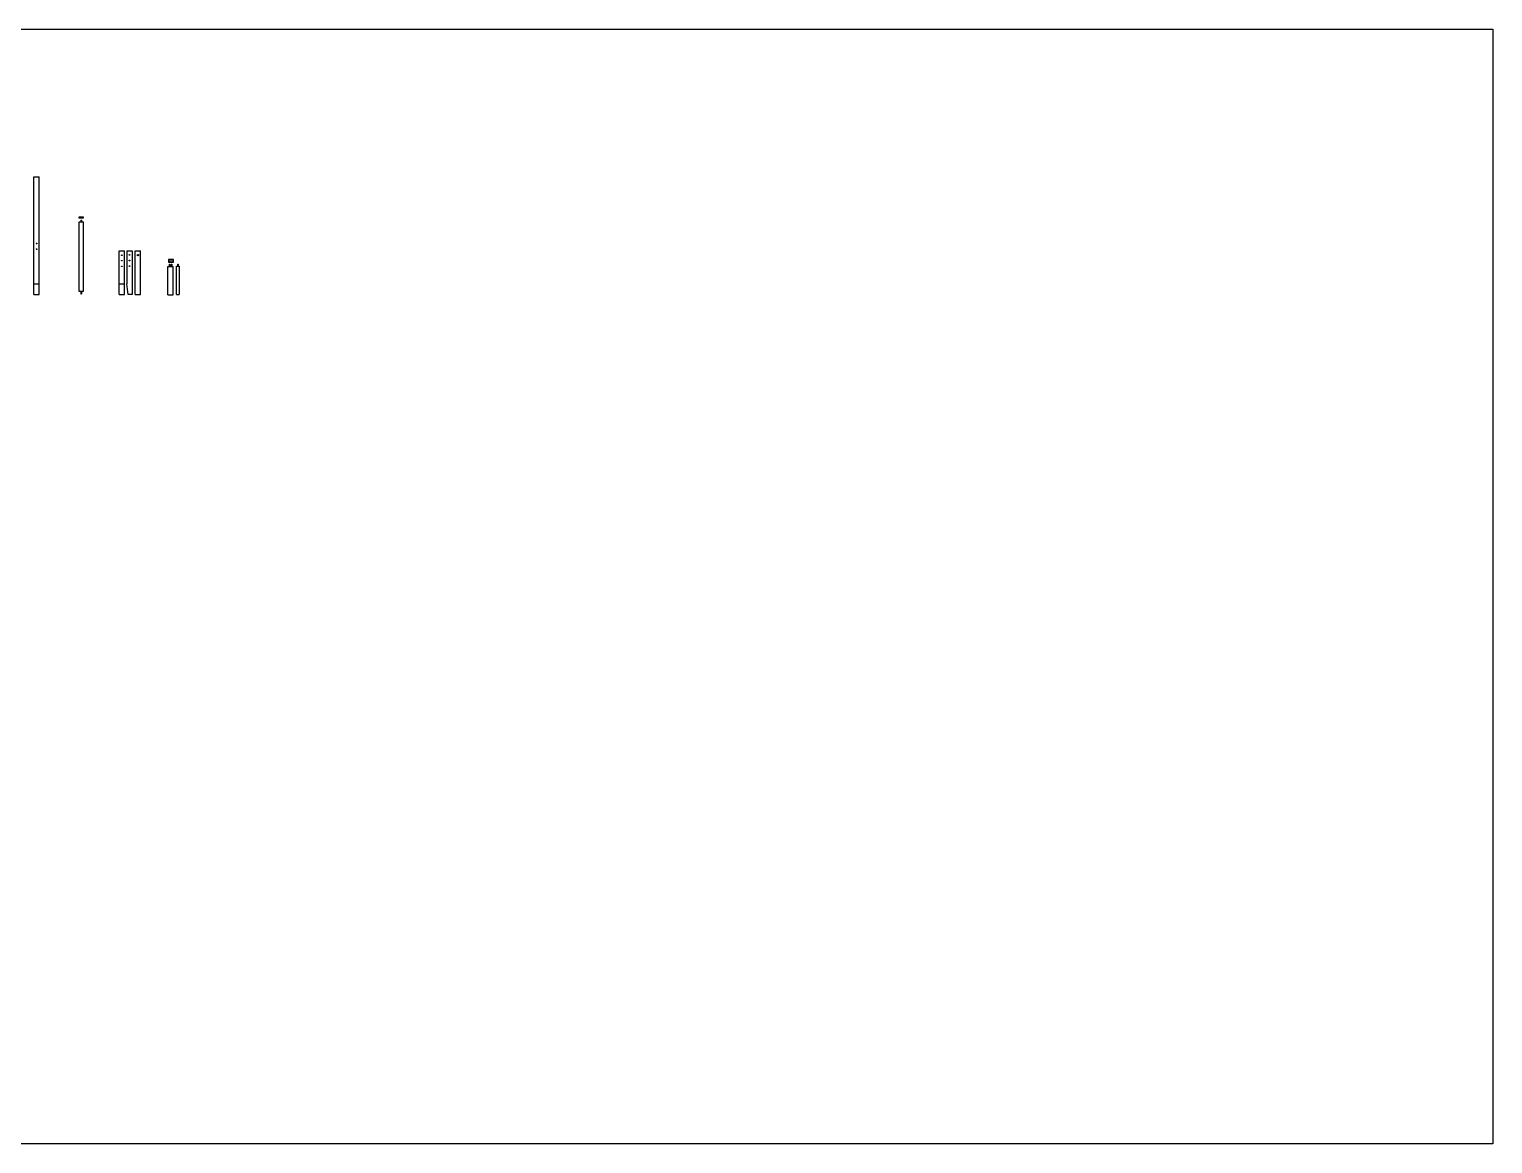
# Model space of a CAD drawing. Header units: millimetres. Extents: x 21 to 3517, y -1192 to 1197.
# Drawn here: x 1765 to 2898, y -1192 to -329 of the extents above; entities that cross this region are included whole.
import ezdxf

# ---------------------------------------------------------------- set-up
doc = ezdxf.new("R2010")
doc.units = ezdxf.units.MM
for name, color, linetype in [('G-ANNO-TEXT', 3, 'Continuous'), ('Tratteggi', 252, 'Continuous'), ('Tratteggio', 252, 'Continuous')]:
    doc.layers.add(name, color=color, linetype=linetype)

msp = doc.modelspace()

# ---------------------------------------------------------------- linework, layer by layer
for p, q in [((1768.3, -534.2), (1768.3, -443.2)), ((1768.3, -443.2), (1772.3, -443.2)), ((1772.3, -534.2), (1772.3, -443.2)), ((1803.4, -474), (1806.4, -474)), ((1803.4, -475), (1803.4, -474)), ((1806.4, -475), (1803.4, -475)), ((1806.4, -474), (1806.4, -475)), ((1834.4, -534.3), (1834.4, -500.3)), ((1834.4, -500.3), (1838.4, -500.3)), ((1838.4, -534.3), (1838.4, -500.3)), ((1840.3, -500.3), (1840.3, -526)), ((1840.3, -500.3), (1844.3, -500.3)), ((1844.3, -500.3), (1844.3, -534.3)), ((1846.8, -534.3), (1846.8, -500.3)), ((1846.8, -500.3), (1850.8, -500.3)), ((1850.8, -534.3), (1850.8, -500.3)), ((1872.4, -507.2), (1872.4, -509.2)), ((1876.4, -507.2), (1872.4, -507.2)), ((1872.4, -509.2), (1876.4, -509.2)), ((1876.4, -509.2), (1876.4, -507.2)), ((1872.1, -512.4), (1876.1, -512.4)), ((1872.1, -534.4), (1872.1, -512.4)), ((1876.1, -534.4), (1876.1, -512.4)), ((1878.7, -513.3), (1878.7, -512.2)), ((1878.7, -512.2), (1880.7, -512.2)), ((1878.7, -534.3), (1878.7, -513.3)), ((1880.7, -512.2), (1880.7, -534.3)), ((1768.3, -525.9), (1772.3, -525.9)), ((1834.4, -526), (1838.4, -526)), ((1841.3, -534.3), (1840.3, -526)), ((1768.3, -534.2), (1772.3, -534.2)), ((1834.4, -534.3), (1838.4, -534.3)), ((1844.3, -534.3), (1841.3, -534.3)), ((1846.8, -534.3), (1850.8, -534.3)), ((1872.1, -534.4), (1876.1, -534.4)), ((1878.7, -534.3), (1880.7, -534.3))]:
    msp.add_line(p, q)
msp.add_lwpolyline([(1803.4, -478), (1806.4, -478), (1806.4, -532), (1803.4, -532)], close=True)
at = {"layer": 'G-ANNO-TEXT'}
msp.add_lwpolyline([(1243.1, -328.8), (2897.5, -328.8), (2897.5, -1192), (1243.1, -1192)], close=True, dxfattribs=at)
at = {"layer": 'Tratteggi'}
msp.add_circle((1804.9, -474.4), 0.223, dxfattribs=at)
at = {"layer": 'Tratteggio'}
for p, q in [((1804.7, -476.6), (1804.7, -478)), ((1805.2, -476.6), (1805.2, -478)), ((1873, -510.9), (1873, -512.4)), ((1873.5, -510.9), (1873.5, -512.4)), ((1874.6, -510.8), (1874.6, -512.3)), ((1875.1, -510.8), (1875.1, -512.3)), ((1879.4, -510.7), (1879.4, -512.2)), ((1879.9, -510.7), (1879.9, -512.2)), ((1804.7, -532), (1804.7, -533.8)), ((1805.2, -532), (1805.2, -533.8))]:
    msp.add_line(p, q, dxfattribs=at)
for points in [[(1804.7, -476.6, -0.348554), (1805.2, -476.6, 0.237997)], [(1873, -510.9, -0.348554), (1873.5, -510.9, 0.237997)], [(1874.6, -510.8, -0.348554), (1875.1, -510.8, 0.237997)], [(1879.4, -510.7, -0.348554), (1879.9, -510.7, 0.237997)], [(1804.7, -533.8, 0.408688), (1805.2, -533.8, 0.002507)]]:
    msp.add_lwpolyline(points, format="xyb", dxfattribs=at)
for centre, radius in [((1770.4, -494.7), 0.25), ((1770.4, -499.1), 0.25), ((1836.4, -503.8), 0.25), ((1836.4, -508), 0.25), ((1842.3, -503.6), 0.25), ((1842.3, -507.9), 0.25), ((1848.8, -503.7), 0.5), ((1873.6, -508.2), 0.25), ((1875.2, -508.2), 0.25), ((1836.4, -512.4), 0.25), ((1842.3, -512.2), 0.25)]:
    msp.add_circle(centre, radius, dxfattribs=at)

doc.saveas('drawing.dxf')
